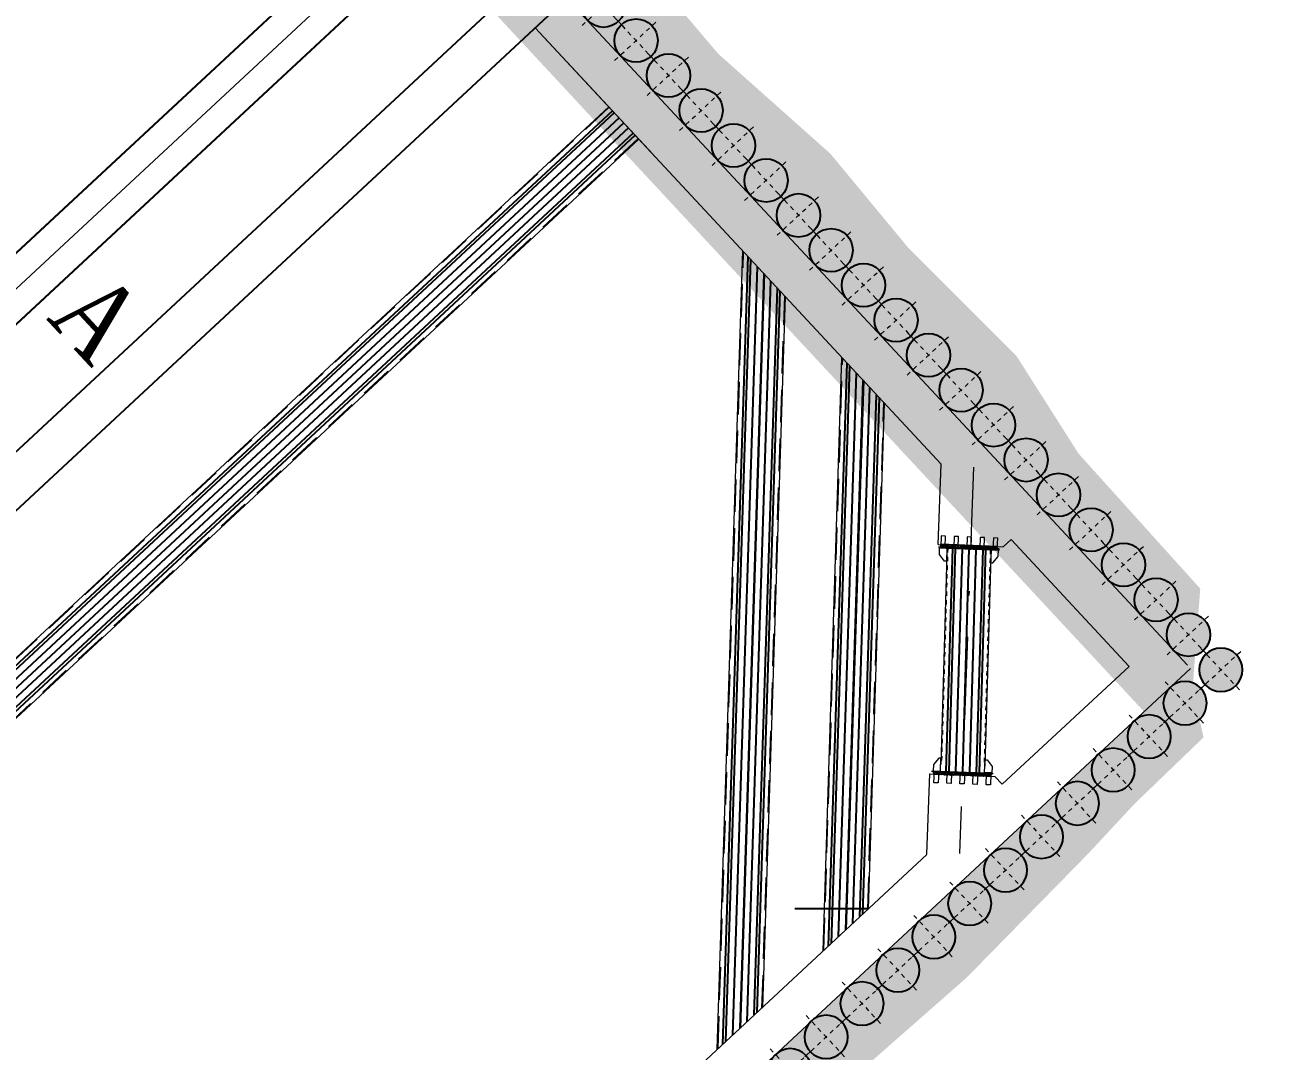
# Model space of a CAD drawing. Header units: metres. Extents: x 400488 to 400591, y 4543956 to 4544011.
# Drawn here: x 400508.65 to 400537.24, y 4543974.45 to 4543998.11 of the extents above; entities that cross this region are included whole.
import ezdxf

# ---------------------------------------------------------------- set-up
doc = ezdxf.new("R2010")
doc.units = ezdxf.units.M
for name, pattern in [('CIZGI', [0.4, 0.25, -0.15]), ('DASHDOT2', [12.699999999999998, 6.349999999999999, -3.174999999999999, 0, -3.174999999999999]), ('DIYAFRAM KALIP STRUT$0$CONTINU', [0]), ('HIDDEN', [0.375, 0.25, -0.125]), ('Tratto corto', [0.023, 0.013, -0.01])]:
    doc.linetypes.add(name, pattern=pattern)
for name, color, linetype in [('02-S-P-CONCRETE SLABS-D', 1, 'Continuous'), ('C-TOPO-MAJR', 9, 'Continuous'), ('DIYAFRAM KALIP STRUT$0$st_s_donatı', 7, 'Continuous'), ('PS_BOLT', 11, 'Continuous')]:
    doc.layers.add(name, color=color, linetype=linetype)
for name, color, linetype, lineweight in [('DIYAFRAM KALIP STRUT$0$PRT-KD-kazik', 172, 'Continuous', 25), ('DIYAFRAM KALIP STRUT$0$PRT_Part', 8, 'Continuous', 0), ('GD_1', 240, 'Continuous', 5), ('GD_GRID-1', 8, 'Tratto corto', 9), ('GD_RETINI', 240, 'Continuous', 5), ('GD_S_STRU_CUT', 4, 'Continuous', 35), ('GD_structure', 4, 'Continuous', 5), ('Layer1', 252, 'Continuous', 5)]:
    doc.layers.add(name, color=color, linetype=linetype, lineweight=lineweight)
doc.styles.add('ARIAL .8', font='Times New Roman.ttf', dxfattribs={"width": 0.8})

# ---------------------------------------------------------------- blocks, each defined once
blk = doc.blocks.new('*U61')
at = {"layer": 'DIYAFRAM KALIP STRUT$0$st_s_donatı', "linetype": 'DIYAFRAM KALIP STRUT$0$CONTINU'}
h = blk.add_hatch(dxfattribs=at)
h.set_pattern_fill('AR-CONC', color=8, angle=-225.0002143248749)
h.set_pattern_definition([(184.9997856751251, (-124571.9468317784, 83380.57700719638), (-4.628050156321008, 5.515537303791091), [0.75, -8.25]), (129.9997856751251, (-124571.9468317784, 83380.57700719638), (-4.337705061907768, -6.299905448009198), [0.5999999999999994, -6.599999999999995]), (235.4512301351251, (-124572.3325026219, 83381.03663529409), (-8.965755147451283, -0.7843681054113205), [0.63740192, -7.01142112]), (181.1839856751251, (-124573.3610506307, 83379.1627989239), (-6.376105154886241, 8.716957730459734), [1.12499999999999, -12.37499999999992]), (231.6354211651251, (-124573.8923922589, 83379.88921207516), (-13.49711772546533, -0.2789501955184347), [0.95610342, -10.5171376]), (126.1839496651251, (-124573.3610506307, 83379.1627989239), (-13.49711771751734, -0.278950196330895), [0.9, -9.90000001]), (155.9997856751251, (-124573.7146000534, 83380.22346041864), (-1.37379832664245, 7.067720860125165), [0.7499999999999999, -8.249999999999998]), (100.9997856751251, (-124573.7146000534, 83380.22346041864), (-6.848097098740015, -3.407060314139573), [0.6, -6.6]), (206.4512304151251, (-124573.8290832469, 83380.81243715296), (-8.221895362554536, 3.660660505433406), [0.6374018999999994, -7.011421119999994]), (172.4997856751251, (-124571.9468317784, 83380.57700719638), (-2.439906659703787, -2.26792272618207), [0, -6.52, 0, -6.7, 0, -6.625]), (142.4997856751251, (-124571.9468317784, 83380.57700719638), (-4.649097973045793, -0.9287120312677666), [0, -3.819999999999996, 0, -6.369999999999992, 0, -2.524999999999996]), (102.4997856751251, (-124570.3699895542, 83379.00015317602), (-3.615192901629322, 3.934195196480338), [0, -2.5, 0, -7.799999999999999, 0, -10.35]), (92.49978567512505, (-124569.6628854179, 83378.29304374987), (-4.831585290935484, 3.415917905397592), [0, -3.24999999999998, 0, -5.179999999999961, 0, -7.349999999999961])])
h.paths.add_polyline_path([(-0.0001928133593036563, -64.87987925996843), (4.99982357791801, -64.87987926741901), (4.999786448880927, 65.21919230139044), (-0.0001928180159165294, 65.03728579403993)])
h = blk.add_hatch(dxfattribs=at)
h.set_pattern_fill('AR-CONC', color=8, angle=-225.0002143248749)
h.set_pattern_definition([(184.9997856751251, (-126099.9438907075, 83376.83356235705), (-4.628050156321008, 5.515537303791091), [0.75, -8.25]), (129.9997856751251, (-126099.9438907075, 83376.83356235705), (-4.337705061907768, -6.299905448009198), [0.5999999999999994, -6.599999999999995]), (235.4512301351251, (-126100.329561551, 83377.29319045476), (-8.965755147451283, -0.7843681054113205), [0.63740192, -7.01142112]), (181.1839856751251, (-126101.3581095598, 83375.41935408457), (-6.376105154886241, 8.716957730459734), [1.12499999999999, -12.37499999999992]), (231.6354211651251, (-126101.8894511879, 83376.14576723582), (-13.49711772546533, -0.2789501955184347), [0.95610342, -10.5171376]), (126.1839496651251, (-126101.3581095598, 83375.41935408457), (-13.49711771751734, -0.278950196330895), [0.9, -9.90000001]), (155.9997856751251, (-126101.7116589825, 83376.4800155793), (-1.37379832664245, 7.067720860125165), [0.7499999999999999, -8.249999999999998]), (100.9997856751251, (-126101.7116589825, 83376.4800155793), (-6.848097098740015, -3.407060314139573), [0.6, -6.6]), (206.4512304151251, (-126101.826142176, 83377.06899231362), (-8.221895362554536, 3.660660505433406), [0.6374018999999994, -7.011421119999994]), (172.4997856751251, (-126099.9438907075, 83376.83356235705), (-2.439906659703787, -2.26792272618207), [0, -6.52, 0, -6.7, 0, -6.625]), (142.4997856751251, (-126099.9438907075, 83376.83356235705), (-4.649097973045793, -0.9287120312677666), [0, -3.819999999999995, 0, -6.369999999999991, 0, -2.524999999999995]), (102.4997856751251, (-126098.3670484832, 83375.25670833669), (-3.615192901629322, 3.934195196480338), [0, -2.5, 0, -7.799999999999999, 0, -10.35]), (92.49978567512505, (-126097.659944347, 83374.54959891054), (-4.831585290935484, 3.415917905397592), [0, -3.24999999999998, 0, -5.179999999999961, 0, -7.349999999999961])])
h.paths.add_polyline_path([(529.1933847901983, -68.62332409930053), (524.1933683989209, -68.62332410675111), (524.193405527958, 61.47574746205832), (529.1933847948549, 61.29384095470782)])
at = {"layer": 'C-TOPO-MAJR', "color": 252, "flags": 128}
for points in [[(521.6933549124387, 34.73424705739494), (7.499840931251542, 38.48860584153022)], [(521.6933557336906, 28.14414963375206), (7.499840931251542, 31.89850841788735)], [(521.69335771636, 12.23424705739494), (7.49984093032022, 15.98860584153022)], [(521.6933596990293, -3.6756555236188), (7.49984093032022, 0.07870326517309732)], [(521.6933596990293, -3.6756555236188), (7.49984093032022, 0.07870326517309732)], [(521.6933616816987, -19.58555809625064), (7.49984093032022, -15.83119931211535)], [(521.6933636643098, -35.49546067260776), (7.499840931251542, -31.74110188847248)], [(521.6933644855617, -42.08555809625064), (7.499840931251542, -38.33119931211535)]]:
    blk.add_lwpolyline(points, dxfattribs=at)
at = {"layer": 'DIYAFRAM KALIP STRUT$0$PRT-KD-kazik', "color": 252}
for points in [[(-0.0001928133593036563, -64.87987925996843), (4.99982357791801, -64.87987926741901), (4.999786448880927, 65.21919230139044), (-0.0001928180159165294, 65.03728579403993)], [(529.1933847901983, -68.62332409930053), (524.1933683989209, -68.62332410675111), (524.193405527958, 61.47574746205832), (529.1933847948549, 61.29384095470782)]]:
    blk.add_lwpolyline(points, close=True, dxfattribs=at)
at = {"layer": 'DIYAFRAM KALIP STRUT$0$PRT_Part', "color": 2, "linetype": 'Continuous'}
for p, q in [((506.6933372716758, 47.12442464071687), (22.49985470516317, 50.91728546889659)), ((506.6933069963579, -54.47573568702315), (22.49982443077666, -50.72145706182186))]:
    blk.add_line(p, q, dxfattribs=at)
for points in [[(4.99982357791801, -69.74480285169396), (7.49982357791801, -69.74480285169396), (7.499840927526252, 69.47745047090736), (4.999840927526252, 69.47745047090736)], [(524.1933683989209, -73.48824769102606), (521.6933683989209, -73.48824769102606), (521.6933510493127, 65.73400563157526), (524.1933510493127, 65.73400563157526)]]:
    blk.add_lwpolyline(points, close=True, dxfattribs=at)
for points in [[(22.4998236492806, 67.9172865045273), (7.499821899325484, 67.91728443326589), (7.499824040436083, 52.41728546889659), (8.999822713301414, 50.91728546889659), (37.49982456290805, 50.91728546889659), (37.49982271330141, 55.91728546889659), (22.4998236492806, 67.9172865045273)], [(506.6933683275583, 64.1738416651952), (521.6933700775135, 64.17383959393379), (521.6933679364029, 48.67384062956448), (520.1933692635375, 47.17384062956448), (491.6933674139309, 47.17384062956448), (491.6933692635375, 52.17384062956448), (506.6933683275583, 64.1738416651952)], [(22.49977933427495, -67.72145809838388), (7.499777585251154, -67.72145602619115), (7.499779726361753, -52.22145706182186), (8.999778399227084, -50.72145706182186), (37.49978024883372, -50.72145706182186), (37.49977839922708, -55.72145706182186), (22.49977933427495, -67.72145809838388)], [(506.693412642564, -71.46490293771598), (521.6934143915878, -71.46490086552325), (521.6934122504772, -55.96490190115397), (520.1934135776119, -54.46490190115397), (491.6934117280052, -54.46490190115397), (491.6934135776119, -59.46490190115397), (506.693412642564, -71.46490293771598)]]:
    blk.add_lwpolyline(points, dxfattribs=at)
at = {"layer": 'GD_1', "linetype": 'HIDDEN', "ltscale": 3}
for p, q in [((521.6933535865264, 45.37405649914767), (22.49985470236921, 49.16728570172723)), ((521.6933658115322, -52.72581668601011), (22.49982443077666, -48.97145729930912))]:
    blk.add_line(p, q, dxfattribs=at)
at = {"layer": 'Layer1', "color": 2}
for points in [[(-20.00019911096255, 65.21919230139044), (-20.00019911096255, 55.21941306488748), (4.999786448880927, 55.21941306488748), (4.999786448880927, 65.21919230139044)], [(549.1933910878015, 61.47574746205832), (549.1933910878015, 51.47596822555538), (524.193405527958, 51.47596822555538), (524.193405527958, 61.47574746205832)], [(-20.0001617518888, 35.07855186099346), (-20.0001617518888, 25.07877262542184), (4.999823807954686, 25.07877262542184), (4.999823807954686, 35.07855186099346)], [(549.1933537287277, 31.33510702166136), (549.1933537287277, 21.33532778608974), (524.1933681688843, 21.33532778608974), (524.1933681688843, 31.33510702166136)], [(-20.00019911096255, 5.11862113000985), (-20.00019911096255, -4.881158106493095), (4.999786448880927, -4.881158106493095), (4.999786448880927, 5.11862113000985)], [(549.1933910878015, 1.375176290677744), (549.1933910878015, -8.624602945825202), (524.193405527958, -8.624602945825202), (524.193405527958, 1.375176290677744)], [(-20.00001238451163, -24.92149659944538), (-20.00001238451163, -34.92127583501701), (4.999973175331847, -34.92127583501701), (4.999973175331847, -24.92149659944538)], [(-20.00016198192547, -54.78080765111212), (-20.00016198192547, -64.78058688668374), (4.99982357791801, -64.78058688668374), (4.99982357791801, -54.78080765111212)], [(549.1932043613506, -28.66494143877749), (549.1932043613506, -38.66472067434911), (524.1932188015071, -38.66472067434911), (524.1932188015071, -28.66494143877749)], [(549.1933539587644, -58.52425249044423), (549.1933539587644, -68.52403172601583), (524.1933683989209, -68.52403172601583), (524.1933683989209, -58.52425249044423)]]:
    blk.add_lwpolyline(points, close=True, dxfattribs=at)
blk = doc.blocks.new('PAL-100')
h = blk.add_hatch(color=253)
h.dxf.hatch_style = 1
edge = h.paths.add_edge_path()
edge.add_arc((0, 9.313225746154785e-10), 0.5, 0, 360)
at = {"layer": 'GD_GRID-1', "ltscale": 0.5}
for p, q in [((0, -0.6749999988824129), (0, 0.6750000007450581)), ((-0.6749999999301508, 0), (0.6749999999301508, 0))]:
    blk.add_line(p, q, dxfattribs=at)
at = {"layer": 'GD_S_STRU_CUT', "color": 1, "lineweight": -3}
blk.add_circle((0, 9.313225746154785e-10), 0.5, dxfattribs=at)
blk = doc.blocks.new('*U74')
at = {"color": 4, "rotation": 312.9213198489628}
blk.add_blockref('PAL-100', (-9.31322574615479e-10, -9.31322574615479e-10), dxfattribs=at)
blk = doc.blocks.new('*U75')
at = {"color": 0, "linetype": 'ByBlock', "lineweight": -2, "transparency": 16777216}
for p in [(0, 0), (0.7490927427441915, -0.8055185055403665), (1.498185485488383, -1.611037011080733), (2.247278228232574, -2.416555516621099), (2.996370970976766, -3.222074022161466), (3.745463713720957, -4.027592527701833), (4.494556456465149, -4.833111033242199), (5.24364919920934, -5.638629538782566), (5.992741941953532, -6.444148044322932), (6.741834684697722, -7.249666549863298), (7.490927427441915, -8.055185055403665), (8.240020170186106, -8.860703560944032), (8.989112912930297, -9.666222066484398), (9.73820565567449, -10.47174057202477), (10.48729839841868, -11.27725907756513), (11.23639114116287, -12.0827775831055), (11.98548388390706, -12.88829608864586), (12.73457662665126, -13.69381459418623), (13.48366936939544, -14.4993330997266), (14.23276211213964, -15.30485160526696), (14.98185485488383, -16.11037011080733)]:
    blk.add_blockref('*U74', p, dxfattribs=at)
blk = doc.blocks.new('*U70')
at = {"color": 4, "rotation": 42.92131973183312}
blk.add_blockref('PAL-100', (2.328306436538696e-10, -9.313225746154784e-10), dxfattribs=at)
blk = doc.blocks.new('*U71')
at = {"color": 0, "linetype": 'ByBlock', "lineweight": -2, "transparency": 16777216}
for p in [(22.33424545834249, 20.76975398136694), (21.50705118210758, 20.0005038339089), (20.67985690587267, 19.23125368645087), (19.85266262963776, 18.46200353899283), (19.02546835340286, 17.6927533915348), (18.19827407716795, 16.92350324407677), (17.37107980093305, 16.15425309661873), (16.54388552469814, 15.38500294916069), (15.71669124846323, 14.61575280170266), (14.88949697222832, 13.84650265424463), (14.06230269599342, 13.07725250678659), (13.23510841975851, 12.30800235932856), (12.4079141435236, 11.53875221187052), (11.5807198672887, 10.76950206441249), (10.75352559105379, 10.00025191695445), (9.926331314818881, 9.231001769496416), (9.099137038583976, 8.461751622038383), (8.271942762349068, 7.692501474580347), (7.444748486114162, 6.923251327122313), (6.617554209879255, 6.154001179664278), (5.790359933644348, 5.384751032206243), (4.963165657409441, 4.615500884748208), (4.135971381174534, 3.846250737290174), (3.308777104939628, 3.077000589832139), (2.48158282870472, 2.307750442374104), (1.654388552469814, 1.53850029491607), (0.8271942762349069, 0.7692501474580348), (0, 0)]:
    blk.add_blockref('*U70', p, dxfattribs=at)
blk = doc.blocks.new('*U72')
at = {"color": 4, "rotation": 312.9213198489628}
blk.add_blockref('PAL-100', (-9.31322574615479e-10, -9.31322574615479e-10), dxfattribs=at)
blk = doc.blocks.new('*U73')
at = {"color": 0, "linetype": 'ByBlock', "lineweight": -2, "transparency": 16777216}
for p in [(0, 0), (0.7490927427441915, -0.8055185055403665), (1.498185485488383, -1.611037011080733), (2.247278228232574, -2.416555516621099), (2.996370970976766, -3.222074022161466), (3.745463713720957, -4.027592527701833), (4.494556456465149, -4.833111033242199), (5.24364919920934, -5.638629538782566), (5.992741941953532, -6.444148044322932), (6.741834684697722, -7.249666549863298), (7.490927427441915, -8.055185055403665), (8.240020170186106, -8.860703560944032), (8.989112912930297, -9.666222066484398), (9.73820565567449, -10.47174057202477), (10.48729839841868, -11.27725907756513), (11.23639114116287, -12.0827775831055), (11.98548388390706, -12.88829608864586), (12.73457662665126, -13.69381459418623), (13.48366936939544, -14.4993330997266), (14.23276211213964, -15.30485160526696)]:
    blk.add_blockref('*U72', p, dxfattribs=at)

msp = doc.modelspace()

# ---------------------------------------------------------------- hatches: boundary and pattern name
at = {"layer": 'GD_RETINI', "ltscale": 5}
h = msp.add_hatch(dxfattribs=at)
h.set_pattern_fill('EARTH', color=34, scale=0.0999999999958961, angle=-2.078684462410156)
h.set_pattern_definition([(357.9213155375899, (364555.739820239, 4516062.940902052), (0.6576148180710727, 0.6115494673263626), [0.6349999999739405, -0.6349999999739405]), (357.9213155375899, (364555.7484574922, 4516063.178870357), (0.6576148180710727, 0.6115494673263626), [0.6349999999739405, -0.6349999999739405]), (357.9213155375899, (364555.7570947453, 4516063.41683866), (0.6576148180710727, 0.6115494673263626), [0.6349999999739405, -0.6349999999739405]), (87.92131553758985, (364555.8392965983, 4516063.493282344), (-0.6115494673263626, 0.6576148180710727), [0.6349999999739403, -0.6349999999739403]), (87.92131553758985, (364556.0772649015, 4516063.484645091), (-0.6115494673263626, 0.6576148180710727), [0.6349999999739403, -0.6349999999739403]), (87.92131553758985, (364556.3152332048, 4516063.476007837), (-0.6115494673263626, 0.6576148180710727), [0.6349999999739403, -0.6349999999739403])])
h.paths.add_polyline_path([(400515.4545615583, 4544004.880831428), (400522.7859770557, 4543999.622401184), (400524.6368375932, 4543997.441485541), (400527.2183524773, 4543995.142006329), (400529.0233577361, 4543992.962792949), (400531.5065514115, 4543990.483189003), (400532.9412262854, 4543988.225659089), (400535.7462456151, 4543985.114083345), (400535.5684072174, 4543982.809022554), (400535.8219981523, 4543981.686773058), (400534.2412581671, 4543980.164436762), (400533.151724284, 4543978.994337124), (400530.3633738436, 4543976.150561623), (400527.8014510713, 4543973.898233645), (400526.736750399, 4543973.048768219), (400520.4077278767, 4543966.741942792), (400517.5451083204, 4543964.59838943), (400515.1782033693, 4543962.438546227), (400513.559087708, 4543959.846068004), (400510.509707774, 4543961.674725452), (400508.2923055739, 4543964.312902255), (400507.5197031015, 4543965.989526087), (400504.4119028428, 4543968.386142374), (400504.4551617906, 4543969.328061298), (400502.8438554749, 4543970.047531456), (400498.0338505376, 4543976.062744761), (400494.2659089344, 4543977.226711915), (400495.7195616305, 4543978.578537494), (400496.7532939278, 4543977.466938656), (400497.7819624851, 4543978.390803929), (400512.8482456774, 4543962.189644162), (400534.4509786358, 4543982.27912338), (400519.3877263982, 4543998.483102744), (400520.4526916566, 4543999.506214017)])

# ---------------------------------------------------------------- linework, layer by layer
msp.add_line((400528.0984766587, 4543977.73718928), (400526.3984766587, 4543977.73718928))
at = {"layer": '02-S-P-CONCRETE SLABS-D', "color": 10}
for p, q in [((400525.6951883392, 4543992.367855855), (400525.1388847845, 4543974.984914135)), ((400527.9803607945, 4543989.910551395), (400527.575205487, 4543977.250572779))]:
    msp.add_line(p, q, dxfattribs=at)
at = {"layer": 'C-TOPO-MAJR', "color": 252, "transparency": 33554470, "flags": 128}
for points in [[(400522.1957579646, 4543996.130479786), (400502.0533146838, 4543977.401379379)], [(400522.2406360898, 4543996.082221188), (400502.098192809, 4543977.35312078)], [(400522.3489814679, 4543995.965714625), (400502.2065381867, 4543977.236614218)], [(400522.4573268461, 4543995.849208063), (400502.3148835649, 4543977.120107655)], [(400522.4573268461, 4543995.849208063), (400502.3148835649, 4543977.120107655)], [(400522.5656722239, 4543995.732701501), (400502.4232289431, 4543977.003601093)], [(400522.6740176021, 4543995.616194938), (400502.5315743213, 4543976.887094531)], [(400522.7188957272, 4543995.56793634), (400502.576452446, 4543976.838835932)], [(400524.7425827476, 4543974.616372697), (400525.3223586109, 4543992.76876922)], [(400524.8105356668, 4543974.679565576), (400525.3861038469, 4543992.700222333)], [(400524.9745885248, 4543974.83212668), (400525.5399984585, 4543992.534735511)], [(400525.1386413833, 4543974.984687785), (400525.6938930711, 4543992.369248689)], [(400525.1386413833, 4543974.984687785), (400525.6938930711, 4543992.369248689)], [(400525.3026942423, 4543975.13724889), (400525.8477876837, 4543992.203761868)], [(400525.4667471003, 4543975.289809993), (400526.0016822962, 4543992.038275046)], [(400525.5347000191, 4543975.353002872), (400526.0654275322, 4543991.969728161)], [(400527.178594427, 4543976.881743965), (400527.6075310667, 4543990.31146476)], [(400527.2465473458, 4543976.944936844), (400527.6712763027, 4543990.242917874)], [(400527.4106002043, 4543977.097497948), (400527.8251709153, 4543990.077431052)], [(400527.5746530627, 4543977.250059051), (400527.9790655269, 4543989.91194423)], [(400527.5746530627, 4543977.250059051), (400527.9790655269, 4543989.91194423)], [(400527.7387059216, 4543977.402620156), (400528.1329601395, 4543989.746457408)], [(400527.9027587801, 4543977.555181261), (400528.286854752, 4543989.580970586)], [(400527.9707116989, 4543977.618374139), (400528.3505999876, 4543989.512423701)]]:
    msp.add_lwpolyline(points, dxfattribs=at)
at = {"layer": 'DIYAFRAM KALIP STRUT$0$PRT_Part', "color": 2, "linetype": 'Continuous', "transparency": 33554470}
for p, q in [((400522.111496041, 4543996.22108879), (400502.0785197437, 4543977.594542403)), ((400522.803283357, 4543995.477192159), (400502.7706725968, 4543976.850252254)), ((400524.6148540186, 4543974.49759125), (400525.2021727542, 4543992.898008152)), ((400525.6624694982, 4543975.471822214), (400526.185270759, 4543991.840857665)), ((400527.050765516, 4543976.762869353), (400527.48734521, 4543990.440703691)), ((400528.0984766587, 4543977.73718928), (400528.4704432154, 4543989.383553206))]:
    msp.add_line(p, q, dxfattribs=at)
at = {"layer": 'GD_1', "linetype": 'HIDDEN', "ltscale": 3}
for p, q in [((400522.1234050379, 4543996.208282743), (400502.0904371257, 4543977.581727337)), ((400522.7913576536, 4543995.490016173), (400502.7587552148, 4543976.86306732)), ((400524.6328889652, 4543974.514362864), (400525.2190996649, 4543992.87980621)), ((400525.6444155693, 4543975.455032947), (400526.1683417995, 4543991.859061808)), ((400527.0688026573, 4543976.779643008), (400527.5042721208, 4543990.422501751)), ((400528.0804249059, 4543977.720402036), (400528.4535142558, 4543989.401757349))]:
    msp.add_line(p, q, dxfattribs=at)
at = {"layer": 'GD_1', "linetype": 'DASHDOT2', "ltscale": 10}
for p, q in [((400522.4606145173, 4543995.845672746), (400502.3148835649, 4543977.120107655)), ((400525.1388843076, 4543974.984913692), (400525.6951878605, 4543992.367856369)), ((400527.5752050013, 4543977.250572328), (400527.9803603158, 4543989.91055191))]:
    msp.add_line(p, q, dxfattribs=at)
at = {"layer": 'GD_1', "linetype": 'DASHDOT2', "ltscale": 0.3}
msp.add_line((400530.5221161503, 4543987.91141801), (400530.1989495388, 4543979.007735443), dxfattribs=at)
at = {"layer": 'GD_structure'}
for p, q in [((400498.8632266312, 4543979.363581515), (400520.4690625361, 4543999.455946279)), ((400521.1500555133, 4543998.723657096), (400535.4488060343, 4543983.347843426)), ((400529.705575185, 4543986.131074951), (400531.2045865451, 4543986.07666711)), ((400535.5190156008, 4543983.272345277), (400513.9131797238, 4543963.179980496)), ((400529.4465214104, 4543978.993807472), (400529.513625309, 4543980.842589737)), ((400529.5136253099, 4543980.842589735), (400531.01263667, 4543980.788181899)), ((400531.0126366695, 4543980.788181932), (400531.1826719032, 4543980.605338688))]:
    msp.add_line(p, q, dxfattribs=at)
at = {"layer": 'GD_structure', "flags": 128}
for points in [[(400521.1500555133, 4543998.723657096), (400520.4177655629, 4543998.042663456), (400529.7727902253, 4543987.982965633)], [(400523.1360683953, 4543995.119602672), (400520.4177655252, 4543998.042663421), (400517.4947047757, 4543995.32436055)], [(400529.7055751841, 4543986.131074948), (400529.7727902253, 4543987.982965633)], [(400531.3874297874, 4543986.246702312), (400534.1057326523, 4543983.323641558), (400531.1826718986, 4543980.605338693)], [(400531.3874297874, 4543986.246702312), (400531.2045865451, 4543986.07666711)], [(400529.4464084833, 4543978.990699233), (400518.6238010182, 4543968.926206552)]]:
    msp.add_lwpolyline(points, dxfattribs=at)
at = {"layer": 'Layer1', "lineweight": 0}
for p, q in [((400518.8348883857, 4544001.683647539), (400497.6001085155, 4543981.936345496)), ((400517.5592874858, 4544001.329913176), (400497.1851115549, 4543982.38261711)), ((400517.5701152805, 4544001.31826977), (400497.1959391493, 4543982.370973535)), ((400518.378780909, 4544000.448690902), (400498.0042780438, 4543981.501717282)), ((400518.3896087032, 4544000.437047496), (400498.015105647, 4543981.490073698))]:
    msp.add_line(p, q, dxfattribs=at)
at = {"layer": 'Layer1', "linetype": 'CIZGI', "ltscale": 500}
for p, q in [((400525.1388847845, 4543974.984914135), (400525.6951883392, 4543992.367855855)), ((400527.575205487, 4543977.250572779), (400527.9803607945, 4543989.910551395))]:
    msp.add_line(p, q, dxfattribs=at)
at = {"layer": 'PS_BOLT', "color": 10}
msp.add_lwpolyline([(400520.4675271456, 4543999.454518441), (400521.1485196473, 4543998.722229748), (400499.5442196302, 4543978.631292311), (400498.8632271285, 4543979.363581003)], close=True, dxfattribs=at)

# ---------------------------------------------------------------- block references
at = {"color": 4, "rotation": 359.9999943382633}
msp.add_blockref('*U73', (400521.2438033693, 4543999.357069253), dxfattribs=at)
at = {"color": 4, "extrusion": (0, 0, -1), "zscale": -0.999999999958961}
for name, p, rotation in [('*U71', (-400513.8875319644, 4543962.473339384), 94.15736591857333), ('*U75', (-400498.9056783104, 4543978.583710613), 274.1573658914985)]:
    msp.add_blockref(name, p, dxfattribs=dict(at, rotation=rotation))
at = {"layer": 'GD_structure', "xscale": -0.00999999999958961, "yscale": 0.009999999999589613, "zscale": 0.009999999999589613, "rotation": 267.9212454330561}
msp.add_blockref('*U61', (400530.2631309904, 4543980.815385818), dxfattribs=at)

# ---------------------------------------------------------------- texts
at = {"layer": 'Layer1', "color": 2, "insert": (400510.4515714864, 4543992.558371031), "char_height": 1.79999999992613, "attachment_point": 1, "rotation": 312.92131553758986, "style": 'ARIAL .8'}
msp.add_mtext_dynamic_manual_height_columns('{\\C3;A}', width=14.99274489065804, gutter_width=0.009999999999589611, heights=[0], dxfattribs=at)

doc.saveas('drawing.dxf')
